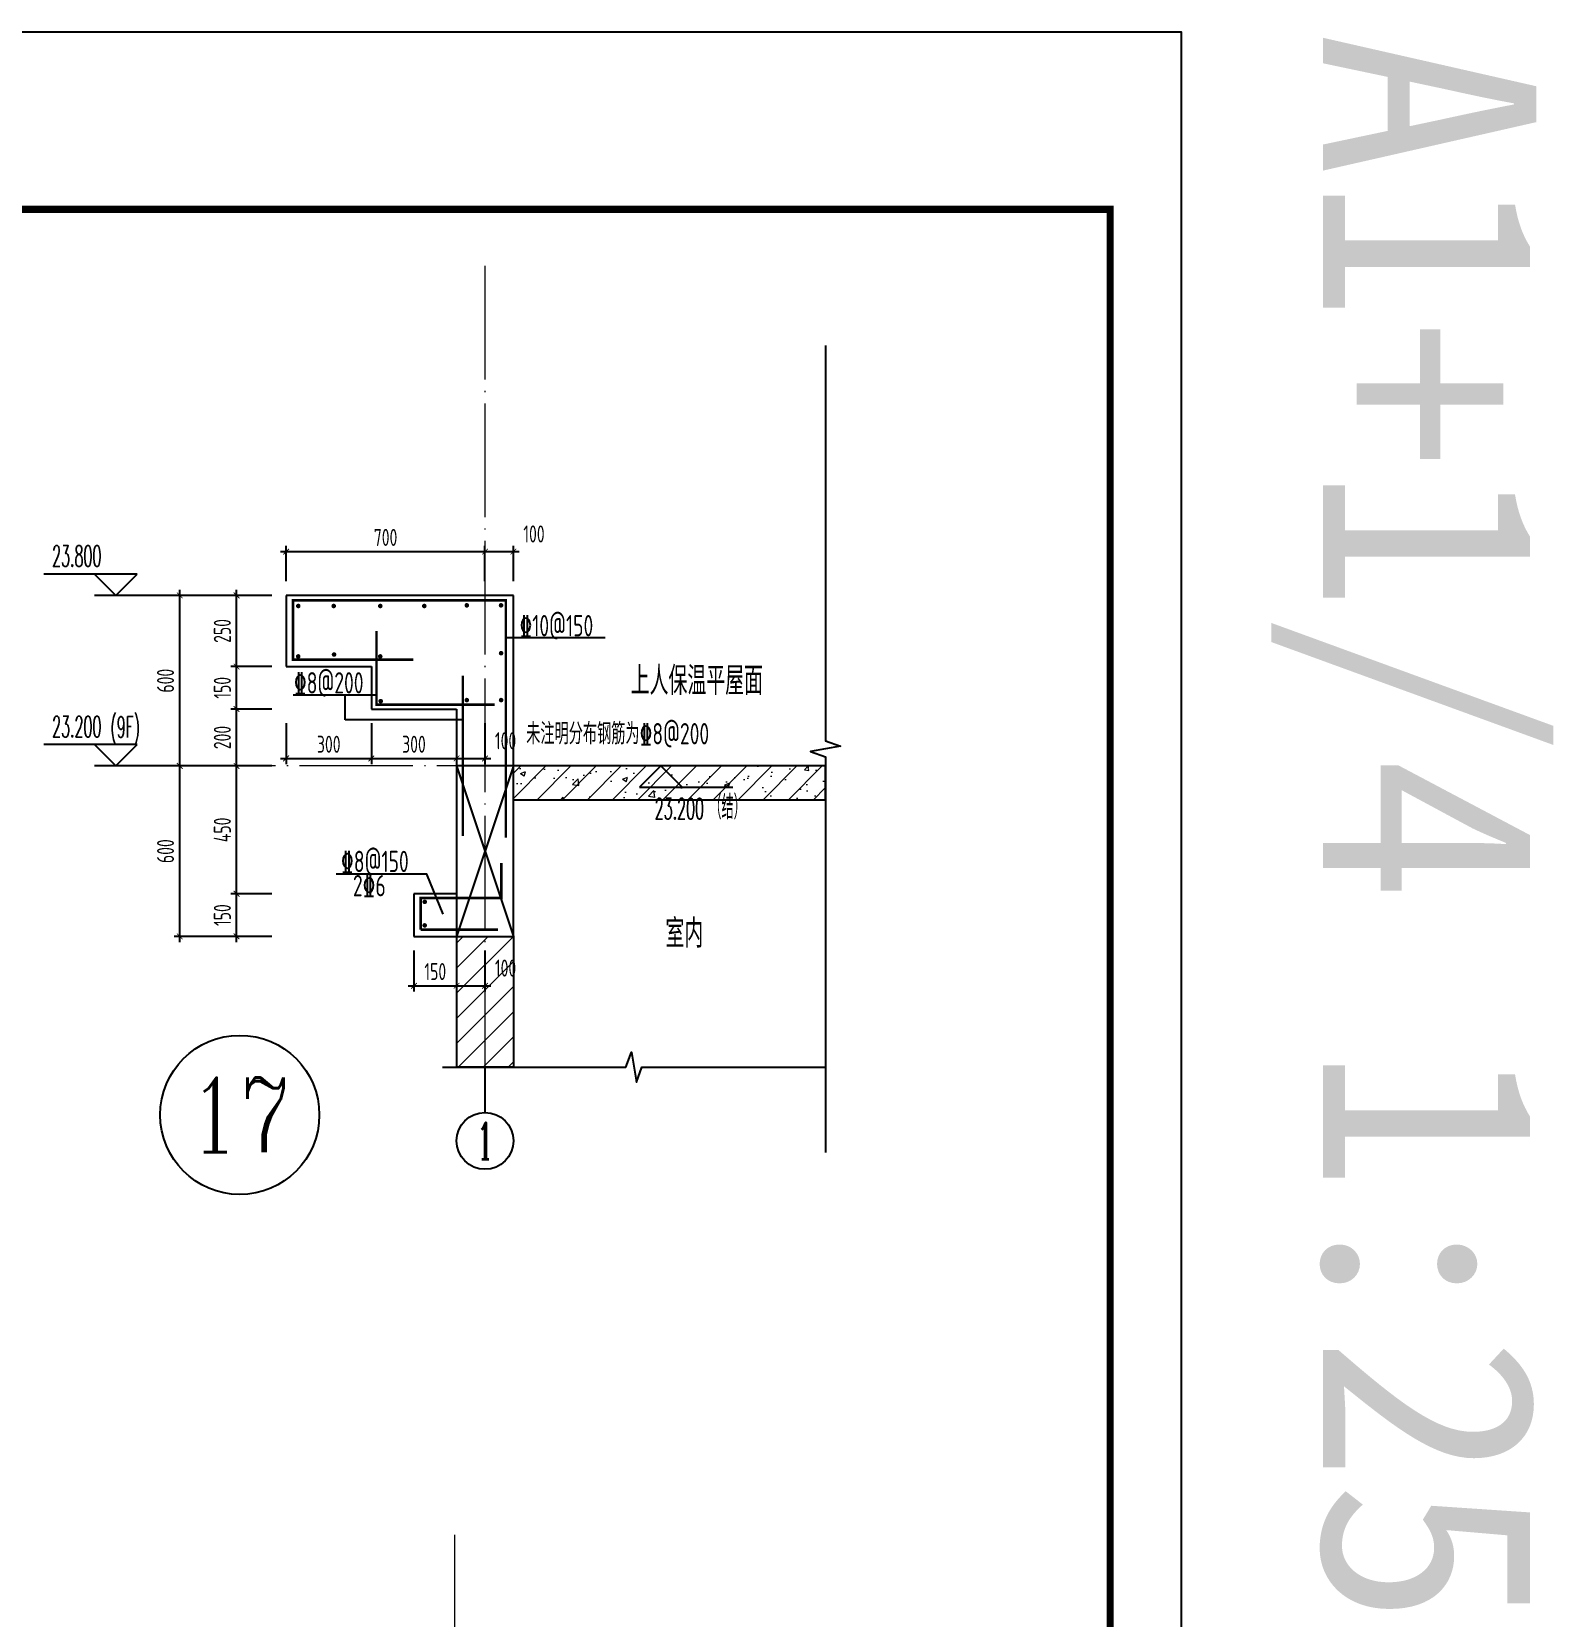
# Model space of a CAD drawing. Extents: x -812054 to 22247, y -644080 to 1003627.
# Drawn here: x -13511 to -8155, y -214240 to -208660 of the extents above; entities that cross this region are included whole.
import ezdxf
from ezdxf.enums import TextEntityAlignment as Align

# ---------------------------------------------------------------- set-up
doc = ezdxf.new("R2010")
doc.units = 0
doc.header["$LTSCALE"] = 1000
doc.linetypes.add('DOTE', pattern=[2.42, 2, -0.2, 0.02, -0.2])
doc.layers.get('0').update_dxf_attribs({"linetype": 'CONTINUOUS'})
doc.layers.get('DEFPOINTS').update_dxf_attribs({"linetype": 'CONTINUOUS'})
for name, color, linetype in [('A-AXIS_TEXT', 7, 'CONTINUOUS'), ('AXIS', 3, 'CONTINUOUS'), ('DIM', 2, 'CONTINUOUS'), ('DIM_ELEV', 3, 'CONTINUOUS'), ('DIM_SYMB', 3, 'CONTINUOUS'), ('PUB_TEXT', 2, 'CONTINUOUS'), ('REIN', 6, 'CONTINUOUS'), ('S-大样-砼线', 7, 'CONTINUOUS'), ('S-引出线', 40, 'CONTINUOUS'), ('TEXT', 2, 'CONTINUOUS'), ('WALL', 5, 'CONTINUOUS')]:
    doc.layers.add(name, color=color, linetype=linetype)
for name, color, linetype, lineweight in [('AXIS_TEXT', 7, 'CONTINUOUS', 20), ('DOTE', 19, 'DOTE', 9), ('PUB_HATCH', 8, 'CONTINUOUS', 9), ('图框', 9, 'CONTINUOUS', 18)]:
    doc.layers.add(name, color=color, linetype=linetype, lineweight=lineweight)
doc.layers.add('yichutu', color=7, linetype='CONTINUOUS', true_color=0xffffff)
doc.styles.add('_TCH_AXIS', font='COMPLEX', dxfattribs={"bigfont": 'GBCBIG'})
doc.styles.add('_TCH_DIM', font='SIMPLEX.shx', dxfattribs={"width": 0.7, "bigfont": 'GBCBIG.shx'})
doc.styles.add('_TCH_LABEL', font='simhei.ttf')
doc.styles.add('COMPLEX', font='COMPLEX')
doc.styles.add('TSSD_DIMENSION', font='Tssdeng.shx', dxfattribs={"width": 0.7, "bigfont": 'tssdchn.shx'})
doc.styles.add('TSSD_REIN', font='tssdeng.shx', dxfattribs={"width": 0.7, "height": 300, "bigfont": 'tssdchn.shx'})
doc.dimstyles.new('TSSD_20_20', dxfattribs={"dimtxt": 60, "dimasz": 20, "dimexe": 20, "dimexo": 50, "dimgap": 20, "dimtad": 1, "dimdec": 0, "dimzin": 0, "dimdsep": 46, "dimtxsty": 'TSSD_DIMENSION', "dimblk": 'ARCHTICK', "dimblk1": 'ARCHTICK', "dimblk2": 'ARCHTICK', "dimcen": 0, "dimdle": 20, "dimclrt": 7, "dimadec": 0, "dimazin": 0, "dimtfac": 1, "dimtdec": 0, "dimtix": 1, "dimtmove": 2, "dimatfit": 3, "dimfxl": 1, "dimtolj": 1, "dimtzin": 0, "dimarcsym": 0})

# ---------------------------------------------------------------- blocks, each defined once
blk = doc.blocks.new('GFDDDDRG')
at = {"layer": '图框'}
blk.add_lwpolyline([(923310, -107437), (923310, -159999), (893610, -159999), (893610, -107437)], close=True, dxfattribs=at)
blk.add_lwpolyline([(923310, -107437), (923310, -159999), (893610, -159999), (893610, -107437)], close=True, dxfattribs=at)
at = {"layer": '图框', "const_width": 50}
blk.add_lwpolyline([(894110, -159499), (922810, -159499), (922810, -108687), (894110, -108687)], close=True, dxfattribs=at)
blk = doc.blocks.new('yct-1051-594-26275-14850-25-1002.0')
at = {"layer": 'yichutu', "color": 7, "true_color": 0xffffff}
blk.add_lwpolyline([(0, 0), (0, 14850), (26275, 14850), (26275, 0)], close=True, dxfattribs=at)
at = {"layer": 'yichutu', "color": 7, "true_color": 0xffffff, "style": '_TCH_LABEL'}
blk.add_text('A1+1/4 1:25', height=750, dxfattribs=at).set_placement((0, 15350))
blk = doc.blocks.new('_ArchTick')
at = {"color": 0, "linetype": 'ByBlock', "const_width": 0.15}
blk.add_lwpolyline([(-0.5, -0.5), (0.5, 0.5)], dxfattribs=at)
blk = doc.blocks.new('*D3574')
at = {"layer": 'DEFPOINTS', "color": 0, "transparency": 16777216}
for p in [(-12165.2, -211843.9), (-12015.2, -211843.9), (-12015.2, -212017.6)]:
    blk.add_point(p, dxfattribs=at)
at = {"layer": 'DIM', "color": 0, "lineweight": -2, "transparency": 16777216}
for p, q in [((-12165.2, -211893.9), (-12165.2, -212037.6)), ((-12015.2, -211893.9), (-12015.2, -212037.6)), ((-12185.2, -212017.6), (-11995.2, -212017.6))]:
    blk.add_line(p, q, dxfattribs=at)
at = {"layer": 'DIM', "color": 0, "lineweight": -2, "transparency": 16777216, "xscale": 20, "yscale": 20, "zscale": 20, "rotation": 180}
blk.add_blockref('_ArchTick', (-12165.2, -212017.6), dxfattribs=at)
at = {"layer": 'DIM', "color": 0, "lineweight": -2, "transparency": 16777216, "xscale": 20, "yscale": 20, "zscale": 20}
blk.add_blockref('_ArchTick', (-12015.2, -212017.6), dxfattribs=at)
at = {"layer": 'DIM', "color": 7, "transparency": 16777216, "insert": (-12090.2, -211967.6), "char_height": 60, "attachment_point": 5, "style": 'TSSD_DIMENSION'}
blk.add_mtext('\\A1;150', dxfattribs=at)
blk = doc.blocks.new('*D3575')
at = {"layer": 'DEFPOINTS', "color": 0, "transparency": 16777216}
for p in [(-12015.2, -211843.9), (-11915.2, -211843.9), (-11915.2, -212017.6)]:
    blk.add_point(p, dxfattribs=at)
at = {"layer": 'DIM', "color": 0, "lineweight": -2, "transparency": 16777216}
for p, q in [((-12015.2, -211893.9), (-12015.2, -212037.6)), ((-11915.2, -211893.9), (-11915.2, -212037.6)), ((-12035.2, -212017.6), (-11895.2, -212017.6))]:
    blk.add_line(p, q, dxfattribs=at)
at = {"layer": 'DIM', "color": 0, "lineweight": -2, "transparency": 16777216, "xscale": 20, "yscale": 20, "zscale": 20, "rotation": 180}
blk.add_blockref('_ArchTick', (-12015.2, -212017.6), dxfattribs=at)
at = {"layer": 'DIM', "color": 0, "lineweight": -2, "transparency": 16777216, "xscale": 20, "yscale": 20, "zscale": 20}
blk.add_blockref('_ArchTick', (-11915.2, -212017.6), dxfattribs=at)
at = {"layer": 'DIM', "color": 7, "transparency": 16777216, "insert": (-11842.7, -211955.4), "char_height": 60, "attachment_point": 5, "style": 'TSSD_DIMENSION'}
blk.add_mtext('\\A1;100', dxfattribs=at)
blk = doc.blocks.new('*D3576')
at = {"layer": 'DEFPOINTS', "color": 0, "transparency": 16777216}
for p in [(-12615.2, -211043.9), (-12315.2, -211043.9), (-12315.2, -211217.6)]:
    blk.add_point(p, dxfattribs=at)
at = {"layer": 'DIM', "color": 0, "lineweight": -2, "transparency": 16777216}
for p, q in [((-12615.2, -211093.9), (-12615.2, -211237.6)), ((-12315.2, -211093.9), (-12315.2, -211237.6)), ((-12635.2, -211217.6), (-12295.2, -211217.6))]:
    blk.add_line(p, q, dxfattribs=at)
at = {"layer": 'DIM', "color": 0, "lineweight": -2, "transparency": 16777216, "xscale": 20, "yscale": 20, "zscale": 20, "rotation": 180}
blk.add_blockref('_ArchTick', (-12615.2, -211217.6), dxfattribs=at)
at = {"layer": 'DIM', "color": 0, "lineweight": -2, "transparency": 16777216, "xscale": 20, "yscale": 20, "zscale": 20}
blk.add_blockref('_ArchTick', (-12315.2, -211217.6), dxfattribs=at)
at = {"layer": 'DIM', "color": 7, "transparency": 16777216, "insert": (-12465.2, -211167.6), "char_height": 60, "attachment_point": 5, "style": 'TSSD_DIMENSION'}
blk.add_mtext('\\A1;300', dxfattribs=at)
blk = doc.blocks.new('*D3577')
at = {"layer": 'DEFPOINTS', "color": 0, "transparency": 16777216}
for p in [(-12315.2, -211043.9), (-12015.2, -211043.9), (-12015.2, -211217.6)]:
    blk.add_point(p, dxfattribs=at)
at = {"layer": 'DIM', "color": 0, "lineweight": -2, "transparency": 16777216}
for p, q in [((-12315.2, -211093.9), (-12315.2, -211237.6)), ((-12015.2, -211093.9), (-12015.2, -211237.6)), ((-12335.2, -211217.6), (-11995.2, -211217.6))]:
    blk.add_line(p, q, dxfattribs=at)
at = {"layer": 'DIM', "color": 0, "lineweight": -2, "transparency": 16777216, "xscale": 20, "yscale": 20, "zscale": 20, "rotation": 180}
blk.add_blockref('_ArchTick', (-12315.2, -211217.6), dxfattribs=at)
at = {"layer": 'DIM', "color": 0, "lineweight": -2, "transparency": 16777216, "xscale": 20, "yscale": 20, "zscale": 20}
blk.add_blockref('_ArchTick', (-12015.2, -211217.6), dxfattribs=at)
at = {"layer": 'DIM', "color": 7, "transparency": 16777216, "insert": (-12165.2, -211167.6), "char_height": 60, "attachment_point": 5, "style": 'TSSD_DIMENSION'}
blk.add_mtext('\\A1;300', dxfattribs=at)
blk = doc.blocks.new('*D3578')
at = {"layer": 'DEFPOINTS', "color": 0, "transparency": 16777216}
for p in [(-12015.2, -211043.9), (-11915.2, -211043.9), (-11915.2, -211217.6)]:
    blk.add_point(p, dxfattribs=at)
at = {"layer": 'DIM', "color": 0, "lineweight": -2, "transparency": 16777216}
for p, q in [((-12015.2, -211093.9), (-12015.2, -211237.6)), ((-11915.2, -211093.9), (-11915.2, -211237.6)), ((-12035.2, -211217.6), (-11895.2, -211217.6))]:
    blk.add_line(p, q, dxfattribs=at)
at = {"layer": 'DIM', "color": 0, "lineweight": -2, "transparency": 16777216, "xscale": 20, "yscale": 20, "zscale": 20, "rotation": 180}
blk.add_blockref('_ArchTick', (-12015.2, -211217.6), dxfattribs=at)
at = {"layer": 'DIM', "color": 0, "lineweight": -2, "transparency": 16777216, "xscale": 20, "yscale": 20, "zscale": 20}
blk.add_blockref('_ArchTick', (-11915.2, -211217.6), dxfattribs=at)
at = {"layer": 'DIM', "color": 7, "transparency": 16777216, "insert": (-11842.7, -211155.4), "char_height": 60, "attachment_point": 5, "style": 'TSSD_DIMENSION'}
blk.add_mtext('\\A1;100', dxfattribs=at)
blk = doc.blocks.new('*D3579')
at = {"layer": 'DEFPOINTS', "color": 0, "transparency": 16777216}
for p in [(-11915.2, -210489.7), (-12615.2, -210643.9), (-11915.2, -210643.9)]:
    blk.add_point(p, dxfattribs=at)
at = {"layer": 'DIM', "color": 0, "lineweight": -2, "transparency": 16777216}
for p, q in [((-12615.2, -210593.9), (-12615.2, -210469.7)), ((-11915.2, -210593.9), (-11915.2, -210469.7)), ((-12635.2, -210489.7), (-11895.2, -210489.7))]:
    blk.add_line(p, q, dxfattribs=at)
at = {"layer": 'DIM', "color": 0, "lineweight": -2, "transparency": 16777216, "xscale": 20, "yscale": 20, "zscale": 20, "rotation": 180}
blk.add_blockref('_ArchTick', (-12615.2, -210489.7), dxfattribs=at)
at = {"layer": 'DIM', "color": 0, "lineweight": -2, "transparency": 16777216, "xscale": 20, "yscale": 20, "zscale": 20}
blk.add_blockref('_ArchTick', (-11915.2, -210489.7), dxfattribs=at)
at = {"layer": 'DIM', "color": 7, "transparency": 16777216, "insert": (-12265.2, -210439.7), "char_height": 60, "attachment_point": 5, "style": 'TSSD_DIMENSION'}
blk.add_mtext('\\A1;700', dxfattribs=at)
blk = doc.blocks.new('*D3580')
at = {"layer": 'DEFPOINTS', "color": 0, "transparency": 16777216}
for p in [(-11815.2, -210489.7), (-11915.2, -210643.9), (-11815.2, -210643.9)]:
    blk.add_point(p, dxfattribs=at)
at = {"layer": 'DIM', "color": 0, "lineweight": -2, "transparency": 16777216}
for p, q in [((-11915.2, -210593.9), (-11915.2, -210469.7)), ((-11815.2, -210593.9), (-11815.2, -210469.7)), ((-11935.2, -210489.7), (-11795.2, -210489.7))]:
    blk.add_line(p, q, dxfattribs=at)
at = {"layer": 'DIM', "color": 0, "lineweight": -2, "transparency": 16777216, "xscale": 20, "yscale": 20, "zscale": 20, "rotation": 180}
blk.add_blockref('_ArchTick', (-11915.2, -210489.7), dxfattribs=at)
at = {"layer": 'DIM', "color": 0, "lineweight": -2, "transparency": 16777216, "xscale": 20, "yscale": 20, "zscale": 20}
blk.add_blockref('_ArchTick', (-11815.2, -210489.7), dxfattribs=at)
at = {"layer": 'DIM', "color": 7, "transparency": 16777216, "insert": (-11742.7, -210427.5), "char_height": 60, "attachment_point": 5, "style": 'TSSD_DIMENSION'}
blk.add_mtext('\\A1;100', dxfattribs=at)
blk = doc.blocks.new('*D3581')
at = {"layer": 'DEFPOINTS', "color": 0, "transparency": 16777216}
for p in [(-12789.8, -210643.9), (-12615.2, -210643.9), (-12615.2, -210893.9)]:
    blk.add_point(p, dxfattribs=at)
at = {"layer": 'DIM', "color": 0, "lineweight": -2, "transparency": 16777216}
for p, q in [((-12665.2, -210643.9), (-12809.8, -210643.9)), ((-12789.8, -210913.9), (-12789.8, -210623.9)), ((-12665.2, -210893.9), (-12809.8, -210893.9))]:
    blk.add_line(p, q, dxfattribs=at)
at = {"layer": 'DIM', "color": 0, "lineweight": -2, "transparency": 16777216, "xscale": 20, "yscale": 20, "zscale": 20}
for p, rotation in [((-12789.8, -210643.9), 90), ((-12789.8, -210893.9), 270)]:
    blk.add_blockref('_ArchTick', p, dxfattribs=dict(at, rotation=rotation))
at = {"layer": 'DIM', "color": 7, "transparency": 16777216, "insert": (-12839.8, -210768.9), "char_height": 60, "attachment_point": 5, "rotation": 90, "style": 'TSSD_DIMENSION'}
blk.add_mtext('\\A1;250', dxfattribs=at)
blk = doc.blocks.new('*D3582')
at = {"layer": 'DEFPOINTS', "color": 0, "transparency": 16777216}
for p in [(-12789.8, -210893.9), (-12615.2, -210893.9), (-12615.2, -211043.9)]:
    blk.add_point(p, dxfattribs=at)
at = {"layer": 'DIM', "color": 0, "lineweight": -2, "transparency": 16777216}
for p, q in [((-12789.8, -211063.9), (-12789.8, -210873.9)), ((-12665.2, -210893.9), (-12809.8, -210893.9)), ((-12665.2, -211043.9), (-12809.8, -211043.9))]:
    blk.add_line(p, q, dxfattribs=at)
at = {"layer": 'DIM', "color": 0, "lineweight": -2, "transparency": 16777216, "xscale": 20, "yscale": 20, "zscale": 20}
for p, rotation in [((-12789.8, -210893.9), 90), ((-12789.8, -211043.9), 270)]:
    blk.add_blockref('_ArchTick', p, dxfattribs=dict(at, rotation=rotation))
at = {"layer": 'DIM', "color": 7, "transparency": 16777216, "insert": (-12839.8, -210968.9), "char_height": 60, "attachment_point": 5, "rotation": 90, "style": 'TSSD_DIMENSION'}
blk.add_mtext('\\A1;150', dxfattribs=at)
blk = doc.blocks.new('*D3583')
at = {"layer": 'DEFPOINTS', "color": 0, "transparency": 16777216}
for p in [(-12789.8, -211043.9), (-12615.2, -211043.9), (-12615.2, -211243.9)]:
    blk.add_point(p, dxfattribs=at)
at = {"layer": 'DIM', "color": 0, "lineweight": -2, "transparency": 16777216}
for p, q in [((-12665.2, -211043.9), (-12809.8, -211043.9)), ((-12789.8, -211263.9), (-12789.8, -211023.9)), ((-12665.2, -211243.9), (-12809.8, -211243.9))]:
    blk.add_line(p, q, dxfattribs=at)
at = {"layer": 'DIM', "color": 0, "lineweight": -2, "transparency": 16777216, "xscale": 20, "yscale": 20, "zscale": 20}
for p, rotation in [((-12789.8, -211043.9), 90), ((-12789.8, -211243.9), 270)]:
    blk.add_blockref('_ArchTick', p, dxfattribs=dict(at, rotation=rotation))
at = {"layer": 'DIM', "color": 7, "transparency": 16777216, "insert": (-12839.8, -211143.9), "char_height": 60, "attachment_point": 5, "rotation": 90, "style": 'TSSD_DIMENSION'}
blk.add_mtext('\\A1;200', dxfattribs=at)
blk = doc.blocks.new('*D3584')
at = {"layer": 'DEFPOINTS', "color": 0, "transparency": 16777216}
for p in [(-12789.8, -211243.9), (-12615.2, -211243.9), (-12615.2, -211693.9)]:
    blk.add_point(p, dxfattribs=at)
at = {"layer": 'DIM', "color": 0, "lineweight": -2, "transparency": 16777216}
for p, q in [((-12665.2, -211243.9), (-12809.8, -211243.9)), ((-12789.8, -211713.9), (-12789.8, -211223.9)), ((-12665.2, -211693.9), (-12809.8, -211693.9))]:
    blk.add_line(p, q, dxfattribs=at)
at = {"layer": 'DIM', "color": 0, "lineweight": -2, "transparency": 16777216, "xscale": 20, "yscale": 20, "zscale": 20}
for p, rotation in [((-12789.8, -211243.9), 90), ((-12789.8, -211693.9), 270)]:
    blk.add_blockref('_ArchTick', p, dxfattribs=dict(at, rotation=rotation))
at = {"layer": 'DIM', "color": 7, "transparency": 16777216, "insert": (-12839.8, -211468.9), "char_height": 60, "attachment_point": 5, "rotation": 90, "style": 'TSSD_DIMENSION'}
blk.add_mtext('\\A1;450', dxfattribs=at)
blk = doc.blocks.new('*D3585')
at = {"layer": 'DEFPOINTS', "color": 0, "transparency": 16777216}
for p in [(-12789.8, -211693.9), (-12615.2, -211693.9), (-12615.2, -211843.9)]:
    blk.add_point(p, dxfattribs=at)
at = {"layer": 'DIM', "color": 0, "lineweight": -2, "transparency": 16777216}
for p, q in [((-12665.2, -211693.9), (-12809.8, -211693.9)), ((-12789.8, -211863.9), (-12789.8, -211673.9)), ((-12665.2, -211843.9), (-12809.8, -211843.9))]:
    blk.add_line(p, q, dxfattribs=at)
at = {"layer": 'DIM', "color": 0, "lineweight": -2, "transparency": 16777216, "xscale": 20, "yscale": 20, "zscale": 20}
for p, rotation in [((-12789.8, -211693.9), 90), ((-12789.8, -211843.9), 270)]:
    blk.add_blockref('_ArchTick', p, dxfattribs=dict(at, rotation=rotation))
at = {"layer": 'DIM', "color": 7, "transparency": 16777216, "insert": (-12839.8, -211768.9), "char_height": 60, "attachment_point": 5, "rotation": 90, "style": 'TSSD_DIMENSION'}
blk.add_mtext('\\A1;150', dxfattribs=at)
blk = doc.blocks.new('*D3586')
at = {"layer": 'DEFPOINTS', "color": 0, "transparency": 16777216}
for p in [(-12989.8, -211243.9), (-12689.8, -211243.9), (-12689.8, -211843.9)]:
    blk.add_point(p, dxfattribs=at)
at = {"layer": 'DIM', "color": 0, "lineweight": -2, "transparency": 16777216}
for p, q in [((-12739.8, -211243.9), (-13009.8, -211243.9)), ((-12989.8, -211863.9), (-12989.8, -211223.9)), ((-12739.8, -211843.9), (-13009.8, -211843.9))]:
    blk.add_line(p, q, dxfattribs=at)
at = {"layer": 'DIM', "color": 0, "lineweight": -2, "transparency": 16777216, "xscale": 20, "yscale": 20, "zscale": 20}
for p, rotation in [((-12989.8, -211243.9), 90), ((-12989.8, -211843.9), 270)]:
    blk.add_blockref('_ArchTick', p, dxfattribs=dict(at, rotation=rotation))
at = {"layer": 'DIM', "color": 7, "transparency": 16777216, "insert": (-13039.8, -211543.9), "char_height": 60, "attachment_point": 5, "rotation": 90, "style": 'TSSD_DIMENSION'}
blk.add_mtext('\\A1;600', dxfattribs=at)
blk = doc.blocks.new('*D3587')
at = {"layer": 'DEFPOINTS', "color": 0, "transparency": 16777216}
for p in [(-12989.8, -210643.9), (-12689.8, -210643.9), (-12689.8, -211243.9)]:
    blk.add_point(p, dxfattribs=at)
at = {"layer": 'DIM', "color": 0, "lineweight": -2, "transparency": 16777216}
for p, q in [((-12739.8, -210643.9), (-13009.8, -210643.9)), ((-12989.8, -211263.9), (-12989.8, -210623.9)), ((-12739.8, -211243.9), (-13009.8, -211243.9))]:
    blk.add_line(p, q, dxfattribs=at)
at = {"layer": 'DIM', "color": 0, "lineweight": -2, "transparency": 16777216, "xscale": 20, "yscale": 20, "zscale": 20}
for p, rotation in [((-12989.8, -210643.9), 90), ((-12989.8, -211243.9), 270)]:
    blk.add_blockref('_ArchTick', p, dxfattribs=dict(at, rotation=rotation))
at = {"layer": 'DIM', "color": 7, "transparency": 16777216, "insert": (-13039.8, -210943.9), "char_height": 60, "attachment_point": 5, "rotation": 90, "style": 'TSSD_DIMENSION'}
blk.add_mtext('\\A1;600', dxfattribs=at)
blk = doc.blocks.new('_AXISO')
blk.add_circle((0, 0), 0.5)
at = {"layer": 'A-AXIS_TEXT', "style": 'COMPLEX', "width": 1.041667}
blk.add_attdef('A', text='', height=0.56, dxfattribs=at).set_placement((-0.25, -0.28), (0.25, -0.28), align=Align.FIT)
blk = doc.blocks.new('20210809.04143009')
at = {"layer": 'REIN', "const_width": 9}
for points in [[(87577.4, 67531.6), (87154.5, 67531.6), (87154.5, 67739.9), (87903.5, 67739.9), (87903.5, 66904.9)], [(87448.4, 67632.6), (87448.4, 67373.2), (87864.3, 67373.2)], [(87752.4, 66910.5), (87752.4, 67475.3)], [(87603.8, 66580.9), (87603.8, 66692.7), (87887.7, 66692.7), (87887.7, 66815.7)], [(87603.8, 66580.9), (87876.3, 66580.9)]]:
    blk.add_lwpolyline(points, dxfattribs=at)
at = {"layer": 'REIN', "const_width": 8}
for points in [[(87168.8, 67720.3, 1), (87176.8, 67720.3, 1)], [(87293.8, 67720.3, 1), (87301.8, 67720.3, 1)], [(87457.5, 67720.3, 1), (87465.5, 67720.3, 1)], [(87612.4, 67720.3, 1), (87620.4, 67720.3, 1)], [(87762.2, 67722.6, 1), (87770.2, 67722.6, 1)], [(87882.9, 67722.6, 1), (87890.9, 67722.6, 1)], [(87168.8, 67542.9, 1), (87176.8, 67542.9, 1)], [(87294.9, 67549.5, 1), (87302.9, 67549.5, 1)], [(87457.5, 67542.9, 1), (87465.5, 67542.9, 1)], [(87882.9, 67554.1, 1), (87890.9, 67554.1, 1)], [(87459, 67385.4, 1), (87467, 67385.4, 1)], [(87762.2, 67389.2, 1), (87770.2, 67389.2, 1)], [(87882.9, 67389.2, 1), (87890.9, 67389.2, 1)], [(87614, 66679.1, 1), (87622, 66679.1, 1)], [(87614, 66596.2, 1), (87622, 66596.2, 1)]]:
    blk.add_lwpolyline(points, format="xyb", close=True, dxfattribs=at)
at = {"layer": 'S-引出线'}
for p, q in [((87899.5, 67609.5), (88253.1, 67609.5)), ((87154.5, 67408.2), (87448.4, 67408.2)), ((87338.1, 67319.1), (87338.1, 67408.2)), ((87752.4, 67319.1), (87338.1, 67319.1))]:
    blk.add_line(p, q, dxfattribs=at)
blk.add_lwpolyline([(87683, 66635.5), (87625, 66777), (87306.6, 66777)], dxfattribs=at)
at = {"layer": 'TEXT', "style": 'TSSD_REIN', "width": 0.7}
for s, p in [('%%13210@150', (87951.6, 67613.6)), ('%%1328@200', (87157.6, 67412.4)), ('未注明分布钢筋为%%1328@200', (87975.3, 67233.3)), ('%%1328@150', (87323.6, 66783.8)), ('2%%1326', (87365.4, 66698.6))]:
    blk.add_text(s, height=75, rotation=0, dxfattribs=at).set_placement(p)

msp = doc.modelspace()

# ---------------------------------------------------------------- hatches: boundary and pattern name
at = {"layer": 'PUB_HATCH'}
h = msp.add_hatch(dxfattribs=at)
h.set_pattern_fill('钢筋混凝土', color=256, scale=25, style=0)
h.set_pattern_definition([(45, (-700045.335, -61224.87), (-44.194174, 44.194174), []), (50, (-700045.33, -61224.87), (179.315046, -15.688034), [18.75, -206.25]), (355, (-700045.33, -61224.87), (-34.687833, 188.048033), [15, -165]), (100.4514, (-700030.4, -61226.18), (144.627345, 172.359886), [15.935047, -175.28553]), (46.1842, (-700045.33, -61174.87), (266.81026, -41.379754), [28.125, -309.375]), (96.6356, (-700023.1, -61178.32), (233.66568, 243.52947), [23.90257, -262.92825]), (351.1842, (-700045.33, -61174.87), (233.66549, 243.52965), [22.5, -247.5]), (21, (-700020.33, -61187.37), (149.226763, -100.654723), [18.75, -206.25]), (326, (-700020.33, -61187.37), (60.828833, 181.28751), [15, -165]), (71.4514, (-700007.9, -61195.76), (210.055657, 80.632624), [15.935047, -175.28553]), (37.5, (-700045.335, -61224.87), (3.039964, 83.2234635), [0, -163, 0, -167.5, 0, -165.625]), (7.5, (-700045.335, -61224.87), (65.767384, 98.602928), [0, -95.5, 0, -159.25, 0, -63.125]), (327.5, (-700101.085, -61224.87), (133.455609, -5.638718), [0, -62.5, 0, -195, 0, -258.75]), (317.5, (-700126.08, -61224.87), (145.796542, 25.026246), [0, -81.25, 0, -129.5, 0, -183.75])])
h.paths.add_polyline_path([(-11815.16, -211243.85), (-11815.16, -211363.85), (-10716.63, -211363.85), (-10716.63, -211243.85)])
h = msp.add_hatch(dxfattribs=at)
h.set_pattern_fill('普通砖', color=256, scale=25, style=0)
h.set_pattern_definition([(45, (-700045.335, -61179.99), (-44.1941915, 44.1941915), [])])
h.paths.add_polyline_path([(-11815.16, -211843.85), (-11913.33, -211843.85), (-12015.11, -211843.86), (-12015.11, -212304.01), (-11815.11, -212304.01), (-11815.11, -211843.85)])

# ---------------------------------------------------------------- linework, layer by layer
at = {"layer": 'AXIS'}
msp.add_line((-11915.19, -212304.01), (-11915.19, -212463.4), dxfattribs=at)
at = {"layer": 'AXIS', "color": 6}
msp.add_circle((-12778.43, -212472.07), 280, dxfattribs=at)
at = {"layer": 'DIM_ELEV'}
for p, q in [((-13139.77, -210568.85), (-13467.77, -210568.85)), ((-13214.77, -210643.85), (-13289.77, -210568.85)), ((-13214.77, -210643.85), (-13139.77, -210568.85)), ((-12789.77, -210643.85), (-13289.77, -210643.85)), ((-13139.77, -211168.85), (-13467.77, -211168.85)), ((-13214.77, -211243.85), (-13289.77, -211168.85)), ((-13214.77, -211243.85), (-13139.77, -211168.85)), ((-12789.77, -211243.85), (-13289.77, -211243.85))]:
    msp.add_line(p, q, dxfattribs=at)
at = {"layer": 'DIM_ELEV', "color": 3}
for p, q in [((-11295.96, -211243.85), (-11370.96, -211318.85)), ((-11295.96, -211243.85), (-11220.96, -211318.85)), ((-11370.96, -211318.85), (-11042.96, -211318.85))]:
    msp.add_line(p, q, dxfattribs=at)
at = {"layer": 'DIM_SYMB'}
for points in [[(-10716.63, -209763.85), (-10716.63, -211155.81), (-10664.13, -211174.92), (-10769.13, -211193.43), (-10716.63, -211212.06), (-10716.63, -212604.01)], [(-12065.16, -212304.01), (-11419.02, -212304.01), (-11399.91, -212251.51), (-11381.4, -212356.51), (-11362.77, -212304.01), (-10716.63, -212304.01)]]:
    msp.add_lwpolyline(points, dxfattribs=at)
at = {"layer": 'DOTE', "color": 1, "linetype": 'DOTE', "ltscale": 0.2}
for p, q in [((-11915.16, -212304.01), (-11915.16, -209463.85)), ((-10716.63, -211243.85), (-12689.77, -211243.85)), ((-12021.33, -218705.92), (-12021.33, -213925.16))]:
    msp.add_line(p, q, dxfattribs=at)
at = {"layer": 'S-大样-砼线'}
for p, q in [((-12015.16, -211243.85), (-11815.16, -211843.85)), ((-11815.16, -211243.85), (-12015.16, -211843.85))]:
    msp.add_line(p, q, dxfattribs=at)
msp.add_lwpolyline([(-11815.16, -211243.85), (-12015.16, -211243.85), (-12015.16, -211843.85), (-11815.16, -211843.85)], close=True, dxfattribs=at)
at = {"layer": 'WALL'}
for p, q in [((-11815.16, -210643.87), (-12615.16, -210643.85)), ((-12615.16, -210643.85), (-12615.16, -210893.85)), ((-11815.16, -211243.85), (-11815.16, -210643.87)), ((-12615.16, -210893.85), (-12315.16, -210893.85)), ((-12315.16, -210893.85), (-12315.16, -211043.85)), ((-12315.16, -211043.85), (-12015.16, -211043.85)), ((-12015.16, -211043.85), (-12015.16, -211693.85)), ((-10716.63, -211243.85), (-11815.16, -211243.85)), ((-10716.63, -211363.85), (-10716.63, -211243.85)), ((-10716.63, -211363.85), (-11815.16, -211363.85)), ((-11815.16, -211843.85), (-11815.16, -211363.85)), ((-12015.16, -211693.85), (-12165.16, -211693.85)), ((-12165.16, -211693.85), (-12165.16, -211843.85)), ((-12165.16, -211843.85), (-11815.16, -211843.85)), ((-12015.11, -211843.86), (-12015.11, -212304.01)), ((-11815.11, -211843.85), (-11815.16, -211843.85)), ((-11815.11, -211843.85), (-11815.11, -212304.01)), ((-11815.11, -212304.01), (-12015.11, -212304.01))]:
    msp.add_line(p, q, dxfattribs=at)

# ---------------------------------------------------------------- block references
at = {"xscale": 0.5, "yscale": 0.5, "zscale": 0.5}
msp.add_blockref('GFDDDDRG', (-471119.72, -154941.4), dxfattribs=at)
at = {"layer": 'AXIS'}
ref = msp.add_blockref('_AXISO', (-11915.19, -212563.4), dxfattribs=dict(at, xscale=200, yscale=200, zscale=200))
ref.add_attrib('A', '1', dxfattribs={"layer": 'AXIS_TEXT', "height": 128.68, "style": '_TCH_AXIS'}).set_placement((-11942.76, -212627.74), (-11887.61, -212627.74), align=Align.FIT)
at = {"layer": 'REIN'}
msp.add_blockref('20210809.04143009', (-99745.42, -278401.32), dxfattribs=at)
at = {"layer": 'yichutu', "rotation": 270}
msp.add_blockref('yct-1051-594-26275-14850-25-1002.0', (-24314.83, -208659.88), dxfattribs=at)

# ---------------------------------------------------------------- texts
at = {"layer": 'AXIS_TEXT', "color": 6, "style": '_TCH_AXIS'}
msp.add_text('17', height=262.756, dxfattribs=at).set_placement((-12959.86, -212603.45), (-12597.01, -212603.45), align=Align.FIT)
at = {"layer": 'DIM_ELEV', "color": 7, "style": '_TCH_DIM'}
for s, height, width, p in [('23.200', 74.375, 0.494118, (-11317.51, -211431.38)), ('（结）', 84.397, 0.7, (-11125.01, -211431.38))]:
    msp.add_text(s, height=height, dxfattribs=dict(at, width=width)).set_placement(p)
at = {"layer": 'PUB_TEXT'}
for s, height, style, width, p in [('23.800', 74.375, '_TCH_DIM', 0.494118, (-13438.87, -210542.6)), ('上人保温平屋面', 100, 'TSSD_REIN', 0.7, (-11402.22, -210994.04)), ('23.200', 74.375, '_TCH_DIM', 0.494118, (-13438.87, -211142.6)), ('(9F)', 74.375, '_TCH_DIM', 0.494118, (-13233.47, -211143.83)), ('室内', 100, 'TSSD_REIN', 0.7, (-11279.75, -211883.2))]:
    msp.add_text(s, height=height, dxfattribs=dict(at, style=style, width=width)).set_placement(p)

# ---------------------------------------------------------------- dimensions: what is measured, and where the dimension line sits
at = {"layer": 'DIM'}
for p1, p2, distance, picture, middle in [((-12615.16, -210643.85), (-11915.16, -210643.85), 154.16, '*D3579', (-12265.16, -210439.69)), ((-12689.77, -211243.85), (-12689.77, -210643.85), 300, '*D3587', (-13039.77, -210943.85)), ((-12615.16, -210893.85), (-12615.16, -210643.85), 174.61, '*D3581', (-12839.77, -210768.85)), ((-12615.16, -211043.85), (-12615.16, -210893.85), 174.61, '*D3582', (-12839.77, -210968.85)), ((-12615.16, -211243.85), (-12615.16, -211043.85), 174.61, '*D3583', (-12839.77, -211143.85)), ((-12615.16, -211043.85), (-12315.16, -211043.85), -173.71, '*D3576', (-12465.16, -211167.57)), ((-12315.16, -211043.85), (-12015.16, -211043.85), -173.71, '*D3577', (-12165.16, -211167.57)), ((-12689.77, -211843.86), (-12689.77, -211243.85), 300, '*D3586', (-13039.77, -211543.86)), ((-12615.16, -211693.85), (-12615.16, -211243.85), 174.61, '*D3584', (-12839.77, -211468.85)), ((-12615.16, -211843.85), (-12615.16, -211693.85), 174.61, '*D3585', (-12839.77, -211768.85)), ((-12165.16, -211843.85), (-12015.16, -211843.85), -173.71, '*D3574', (-12090.16, -211967.57))]:
    dim = msp.add_aligned_dim(p1=p1, p2=p2, distance=distance, dimstyle='TSSD_20_20', dxfattribs=at)
    dim.commit()
    dim.dimension.update_dxf_attribs({"geometry": picture, "text_midpoint": middle})
for base, p1, p2, picture, middle in [((-11815.16, -210489.69), (-11915.16, -210643.85), (-11815.16, -210643.85), '*D3580', (-11742.74, -210427.51)), ((-11915.16, -211217.57), (-12015.16, -211043.85), (-11915.16, -211043.85), '*D3578', (-11842.74, -211155.38)), ((-11915.16, -212017.57), (-12015.16, -211843.85), (-11915.16, -211843.85), '*D3575', (-11842.74, -211955.38))]:
    dim = msp.add_linear_dim(base=base, p1=p1, p2=p2, angle=360, dimstyle='TSSD_20_20', dxfattribs=at)
    dim.commit()
    dim.dimension.update_dxf_attribs({"geometry": picture, "text_midpoint": middle, "dimtype": 161})

doc.saveas('drawing.dxf')
